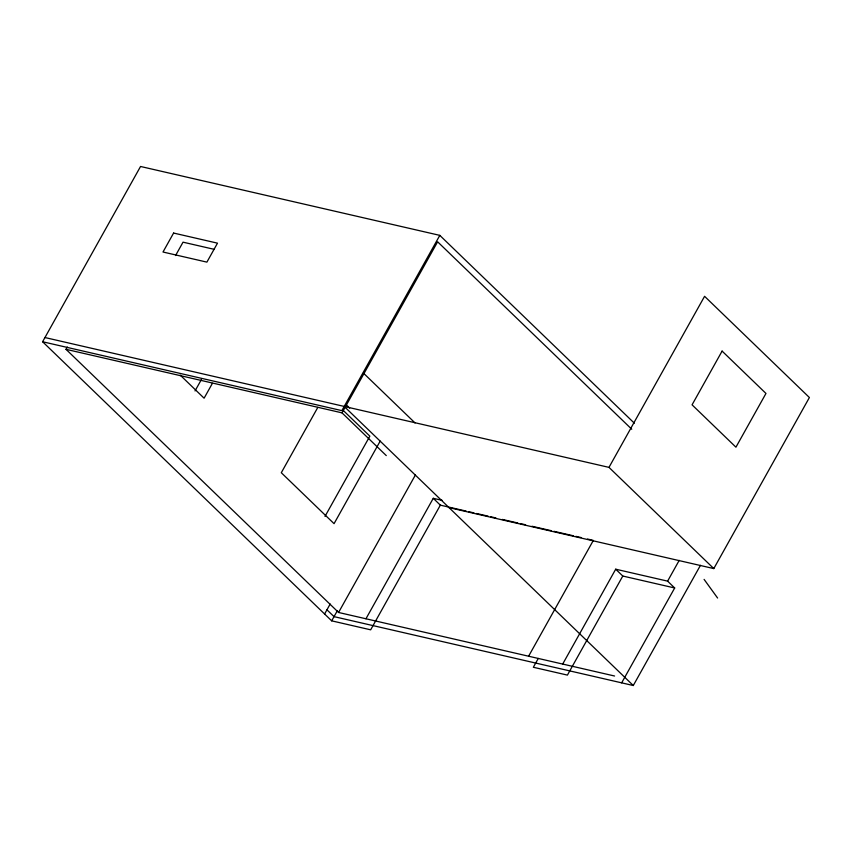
<?xml version="1.0" encoding="UTF-8"?>
<svg xmlns="http://www.w3.org/2000/svg" width="852" height="852" viewBox="0 0 852 852"><rect width="100%" height="100%" fill="white"/><g stroke="black" fill="none" stroke-linecap="round" stroke-linejoin="round"><path stroke-width="1.28" d="M466.172 511.093L440.346 505.151L370.673 629.82L331.684 620.842L42.6 341.748L140.548 166.481L439.813 235.365L634.367 423.21M614.58 676.009L338.563 612.471L66.009 349.32L67.297 347.009M175.555 255.547L183.031 242.17L214.022 249.295M195.033 390.93L201.445 379.459M212.414 383.304L204.097 398.193L180.209 375.125M317.828 407.373L281.298 472.732L334.059 523.66L380.194 441.102M439.813 235.365L341.854 410.632L42.6 341.748M66.009 349.32L342.014 412.858L437.619 241.798L631.758 429.238M324.995 516.397L369.853 436.139L342.536 409.759M324.601 614.004L330.182 604.015M331.684 620.842L337.264 610.852M338.563 612.471L415.435 474.926M365.945 618.776L433.263 498.313L442.305 500.401M44.954 337.541L608.978 467.375L704.583 296.315L809.4 397.522L713.795 568.582L449.025 507.632M528.602 656.221L593.343 540.392M538.283 658.426L533.341 667.265L567.421 675.103L622.791 576.037L674.688 587.976L621.662 682.846M562.693 664.059L615.708 569.2L667.606 581.139L674.688 587.976M667.606 581.139L679.214 560.36M326.944 609.798L334.027 616.635L633.281 685.519L700.461 565.313M468.749 511.69L473.914 512.883M476.492 513.479L488.111 516.152M490.699 516.749L495.864 517.931M502.318 519.422L517.803 522.99M520.391 523.575L525.556 524.768M532.01 526.259L551.372 530.711M553.949 531.307L573.321 535.77M575.899 536.355L581.064 537.548M587.518 539.039L592.683 540.221M608.978 467.375L713.795 568.582M615.708 569.2L622.791 576.037M363.399 373.08L415.041 422.943M346.817 405.339L349.671 408.097M344.208 406.425L633.281 685.519M433.263 498.313L440.346 505.151M342.014 412.858L386.286 455.596M704.093 579.381L717.597 598.029M173.595 233.054L162.998 252.022L206.898 262.128L217.494 243.161L173.595 233.054M722.102 351.088L692.069 404.828L735.936 447.183L765.969 393.443L722.102 351.088"/></g></svg>
